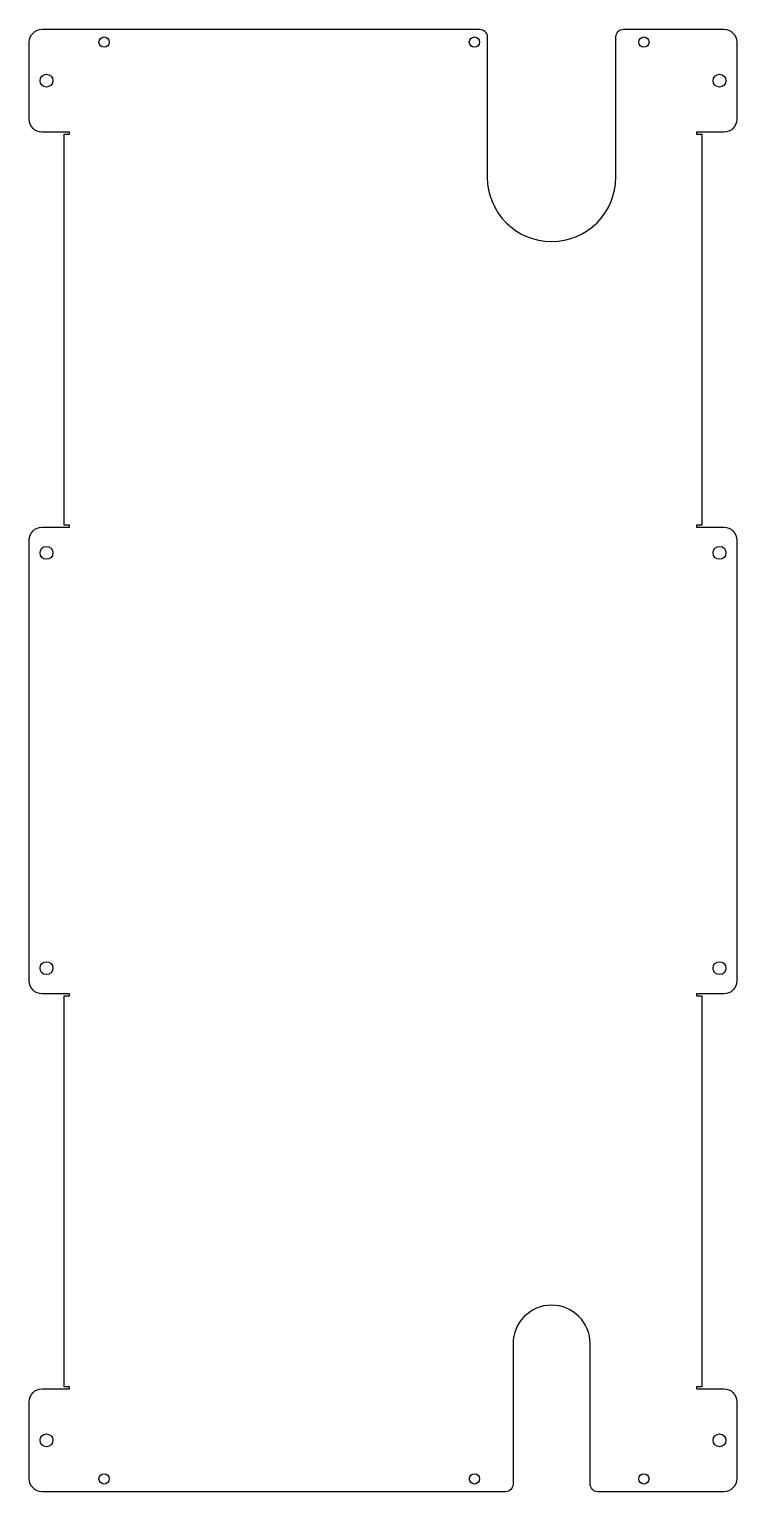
# Model space of a CAD drawing. Header units: millimetres. Extents: x -5 to 270, y 0 to 568.
import ezdxf

# ---------------------------------------------------------------- set-up
doc = ezdxf.new("R2010")
doc.units = ezdxf.units.MM
doc.header["$MEASUREMENT"] = 0

msp = doc.modelspace()

# ---------------------------------------------------------------- linework, layer by layer
msp.add_lwpolyline([(265.12, 193.51), (254.51, 193.51), (254.51, 192.71), (256.51, 192.71), (256.51, 40.8), (254.51, 40.8), (254.51, 40), (265.12, 40, -0.414214), (270.12, 35), (270.12, 5, -0.414214), (265.12, 0), (216.11, 0, -0.414214), (213.11, 3), (213.11, 57.5, 1), (183.11, 57.5), (183.11, 3, -0.414214), (180.11, 0), (0, 0, -0.414214), (-5, 5), (-5, 35, -0.414214), (0, 40), (10.61, 40), (10.61, 40.8), (8.61, 40.8), (8.61, 192.71), (10.61, 192.71), (10.61, 193.51), (0, 193.51, -0.414214), (-5, 198.51), (-5, 369.91, -0.414214), (0, 374.91), (10.61, 374.91), (10.61, 375.71), (8.61, 375.71), (8.61, 527.62), (10.61, 527.62), (10.61, 528.42), (0, 528.42, -0.414214), (-5, 533.42), (-5, 563.42, -0.414214), (0, 568.42), (170.11, 568.42, -0.414214), (173.11, 565.42), (173.11, 510.92, 1), (223.11, 510.92), (223.11, 565.42, -0.414214), (226.11, 568.42), (265.12, 568.42, -0.414214), (270.12, 563.42), (270.12, 533.42, -0.414214), (265.12, 528.42), (254.51, 528.42), (254.51, 527.62), (256.51, 527.62), (256.51, 375.71), (254.51, 375.71), (254.51, 374.91), (265.12, 374.91, -0.414214), (270.12, 369.91), (270.12, 198.51, -0.414214)], format="xyb", close=True)
for centre, radius in [((24.11, 563.42), 2), ((168.11, 563.42), 2), ((234.01, 563.42), 2), ((1.7, 548.42), 2.5), ((263.42, 548.42), 2.5), ((1.7, 364.91), 2.5), ((263.42, 364.91), 2.5), ((1.7, 203.51), 2.5), ((263.42, 203.51), 2.5), ((1.7, 20), 2.5), ((263.42, 20), 2.5), ((24.11, 5), 2), ((168.11, 5), 2), ((234.01, 5), 2)]:
    msp.add_circle(centre, radius)

doc.saveas('drawing.dxf')
